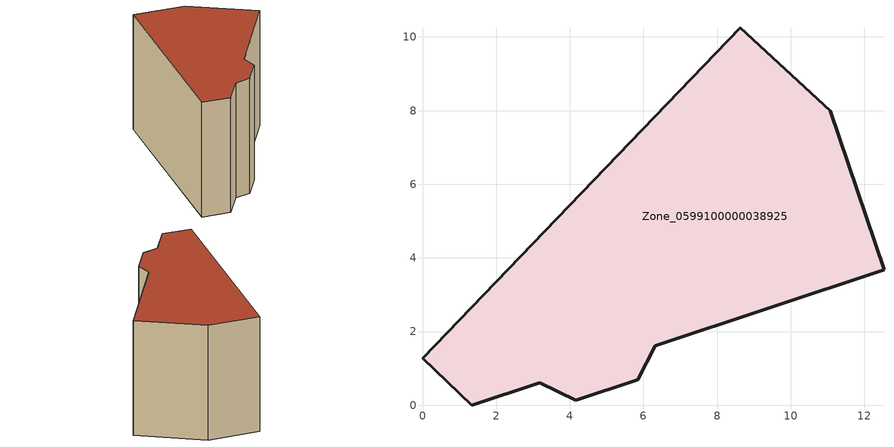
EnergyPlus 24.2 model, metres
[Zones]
Zone_0599100000038925
 floor ground (C_G): 11.07,8 12.53,3.68 6.32,1.62 5.84,0.69 4.16,0.14 3.19,0.61 1.34,0 0,1.28 8.63,10.25 z0
 wall outside (C_F): 8.63,10.25 0,1.28 1.34,0 3.19,0.61 4.16,0.14 5.84,0.69 6.32,1.62 12.53,3.68 11.07,8 8.63,10.25 z0:7.71
 roof outside (C_R): 11.07,8 8.63,10.25 0,1.28 1.34,0 3.19,0.61 4.16,0.14 5.84,0.69 6.32,1.62 12.53,3.68 z7.71
[BUILDING]
Pand.0599100000038925: North Axis=0; Terrain=City; Loads Convergence Tolerance Value=0.04; Temperature Convergence Tolerance Value=0.4; Solar Distribution=FullExterior; Maximum Number of Warmup Days=25; Minimum Number of Warmup Days=1
[Site:Location]
Rotterdam.The.Hague.AP_ZH_NLD Design_Conditions: Latitude=51.96; Longitude=4.45; Time Zone=1; Elevation=-4.5
[SITE:GROUNDTEMPERATURE:BUILDINGSURFACE]
18, 18, 18, 18, 18, 18, 18, 18, 18, 18, 18, 18
[MATERIAL] Thermal Absorptance=0.9; Solar Absorptance=0.7; Visible Absorptance=0.7
Name | Roughness | Thickness | Conductivity | Density | Specific Heat
G.TC.1946 | MediumSmooth | 0.15 | 1 | 540 | 1210
F.TC.1946 | Rough | 0.3 | 0.857143 | 1920 | 840
R.TC.1946 | MediumRough | 0.2 | 0.909091 | 1500 | 1000
[CONSTRUCTION]
C_G: G.TC.1946
C_F: F.TC.1946
C_R: R.TC.1946
[ZONE]
Zone_0599100000038925: Type=1; Multiplier=1; Ceiling Height=Autocalculate; Volume=Autocalculate; Floor Area=autocalculate; Part of Total Floor Area=Yes
[ZONEINFILTRATION:DESIGNFLOWRATE]
Infil_Zone_0599100000038925: Zone or ZoneList or Space or SpaceList=Zone_0599100000038925; Schedule=AlwaysOn; Design Flow Rate Calculation Method=Flow/Area; Flow Rate per Floor Area=0.003; Constant Term Coefficient=1; Temperature Term Coefficient=0; Velocity Term Coefficient=0; Velocity Squared Term Coefficient=0
[HVACTEMPLATE:ZONE:IDEALLOADSAIRSYSTEM]
Zone_0599100000038925: Maximum Heating Supply Air Temperature=50; Minimum Cooling Supply Air Temperature=13; Maximum Heating Supply Air Humidity Ratio=0.0156; Minimum Cooling Supply Air Humidity Ratio=0.0077; Heating Limit=NoLimit; Cooling Limit=NoLimit; Dehumidification Control Type=ConstantSensibleHeatRatio; Cooling Sensible Heat Ratio=0.7; Dehumidification Setpoint=60; Humidification Control Type=None; Humidification Setpoint=30; Outdoor Air Method=None; Outdoor Air Flow Rate per Person=0.00944; Outdoor Air Flow Rate per Zone Floor Area=0; Outdoor Air Flow Rate per Zone=0; Demand Controlled Ventilation Type=None; Outdoor Air Economizer Type=NoEconomizer; Heat Recovery Type=None; Sensible Heat Recovery Effectiveness=0.7; Latent Heat Recovery Effectiveness=0.65
[ZONECONTROL:THERMOSTAT]
ThermostatControl_Zone_0599100000038925: Zone or ZoneList=Zone_0599100000038925; Control Type Schedule=DualSetpointControlType; Control 1=Thermostat_Zone_0599100000038925; Temperature Difference Between Cutout And Setpoint=0
[THERMOSTATSETPOINT:DUALSETPOINT]
Thermostat_Zone_0599100000038925: Heating Setpoint Temperature Schedule=HeatingSetpoint_Zone_0599100000038925; Cooling Setpoint Temperature Schedule=CoolingSetpoint_Zone_0599100000038925
[SCHEDULE:COMPACT]
HeatingSetpoint_Zone_0599100000038925: Through: 12/31, For: AllDays, Until: 24:00, 21
CoolingSetpoint_Zone_0599100000038925: Through: 12/31, For: AllDays, Until: 24:00, 24
DualSetpointControlType: Through: 12/31, For: AllDays, Until: 24:00, 4
AlwaysOn: Through: 12/31, For: AllDays, Until: 24:00, 1
